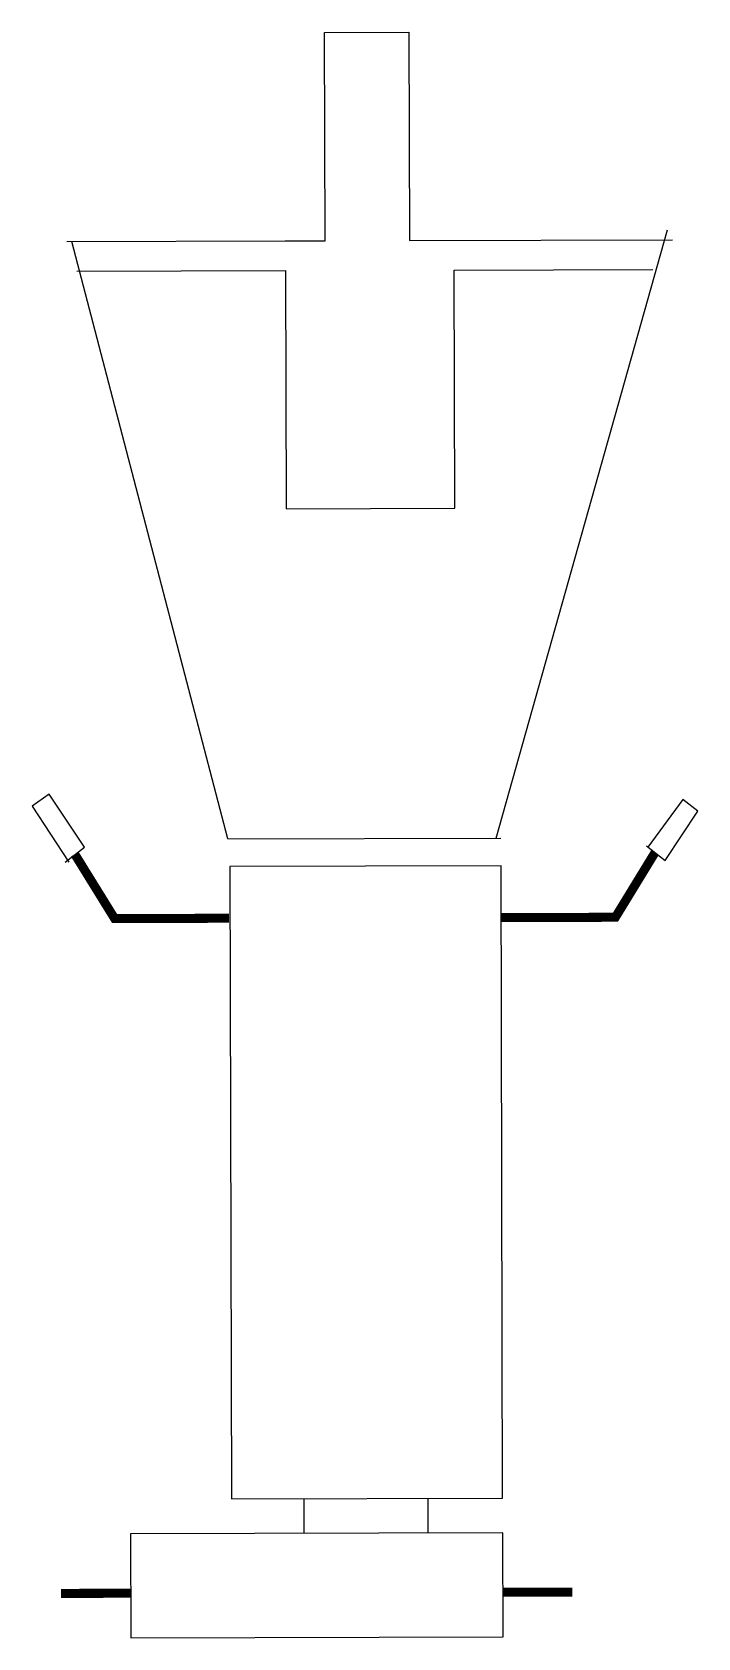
# Model space of a CAD drawing. Extents: x -4841 to -4229, y -699 to 778.
import ezdxf

# ---------------------------------------------------------------- set-up
doc = ezdxf.new("R2010")
doc.units = 0
doc.header["$MEASUREMENT"] = 0
doc.layers.add('2D', color=7, linetype='CONTINUOUS')

msp = doc.modelspace()

# ---------------------------------------------------------------- linework, layer by layer
at = {"layer": '2D', "color": 4}
for p, q in [((-4572.2, 777.7), (-4494.6, 777.9)), ((-4571.7, 586.1), (-4572.2, 777.7)), ((-4494.6, 777.9), (-4494.1, 586.3)), ((-4414.5, 36.7), (-4256.8, 596.1)), ((-4809, 585.5), (-4608.2, 586)), ((-4661, 36.1), (-4804.4, 585.5)), ((-4608.2, 586), (-4571.7, 586.1)), ((-4494.1, 586.3), (-4252.2, 587)), ((-4799.8, 558.2), (-4608.1, 558.7)), ((-4608.1, 558.7), (-4607.5, 339.7)), ((-4452.9, 559.1), (-4270.4, 559.5)), ((-4452.4, 340.1), (-4452.9, 559.1)), ((-4607.5, 339.7), (-4452.4, 340.1)), ((-4825.2, 77.1), (-4840.9, 66.1)), ((-4792.8, 28.5), (-4825.2, 77.1)), ((-4840.9, 66.1), (-4807.2, 14.7)), ((-4242.8, 72.4), (-4274.9, 28.5)), ((-4259.1, 16.2), (-4229, 61.5)), ((-4229, 61.5), (-4242.8, 72.4)), ((-4661, 36.1), (-4410, 36.7)), ((-4276.3, 29.8), (-4259.1, 16.2)), ((-4810.6, 14.7), (-4792.8, 28.5)), ((-4409.9, 11.3), (-4659.2, 10.7)), ((-4659.2, 10.7), (-4657.7, -570.9)), ((-4408.5, -570.3), (-4409.9, 11.3)), ((-4657.7, -570.9), (-4408.5, -570.3)), ((-4590.9, -602.4), (-4590.9, -570.5)), ((-4476.8, -602.1), (-4476.9, -570.2)), ((-4408.3, -601.9), (-4750.6, -602.8)), ((-4750.6, -602.8), (-4750.3, -698.6)), ((-4408.1, -697.7), (-4408.3, -601.9)), ((-4750.3, -698.6), (-4408.1, -697.7))]:
    msp.add_line(p, q, dxfattribs=at)
at = {"layer": '2D', "color": 4, "const_width": 8.31}
for points in [[(-4660.1, -36.9), (-4765.1, -37.2), (-4801.7, 22)], [(-4409.8, -36.3), (-4304.8, -36), (-4268.5, 23.4)], [(-4814.3, -657.7), (-4750.5, -657.6)], [(-4408.2, -656.7), (-4344.3, -656.5)]]:
    msp.add_lwpolyline(points, dxfattribs=at)

doc.saveas('drawing.dxf')
